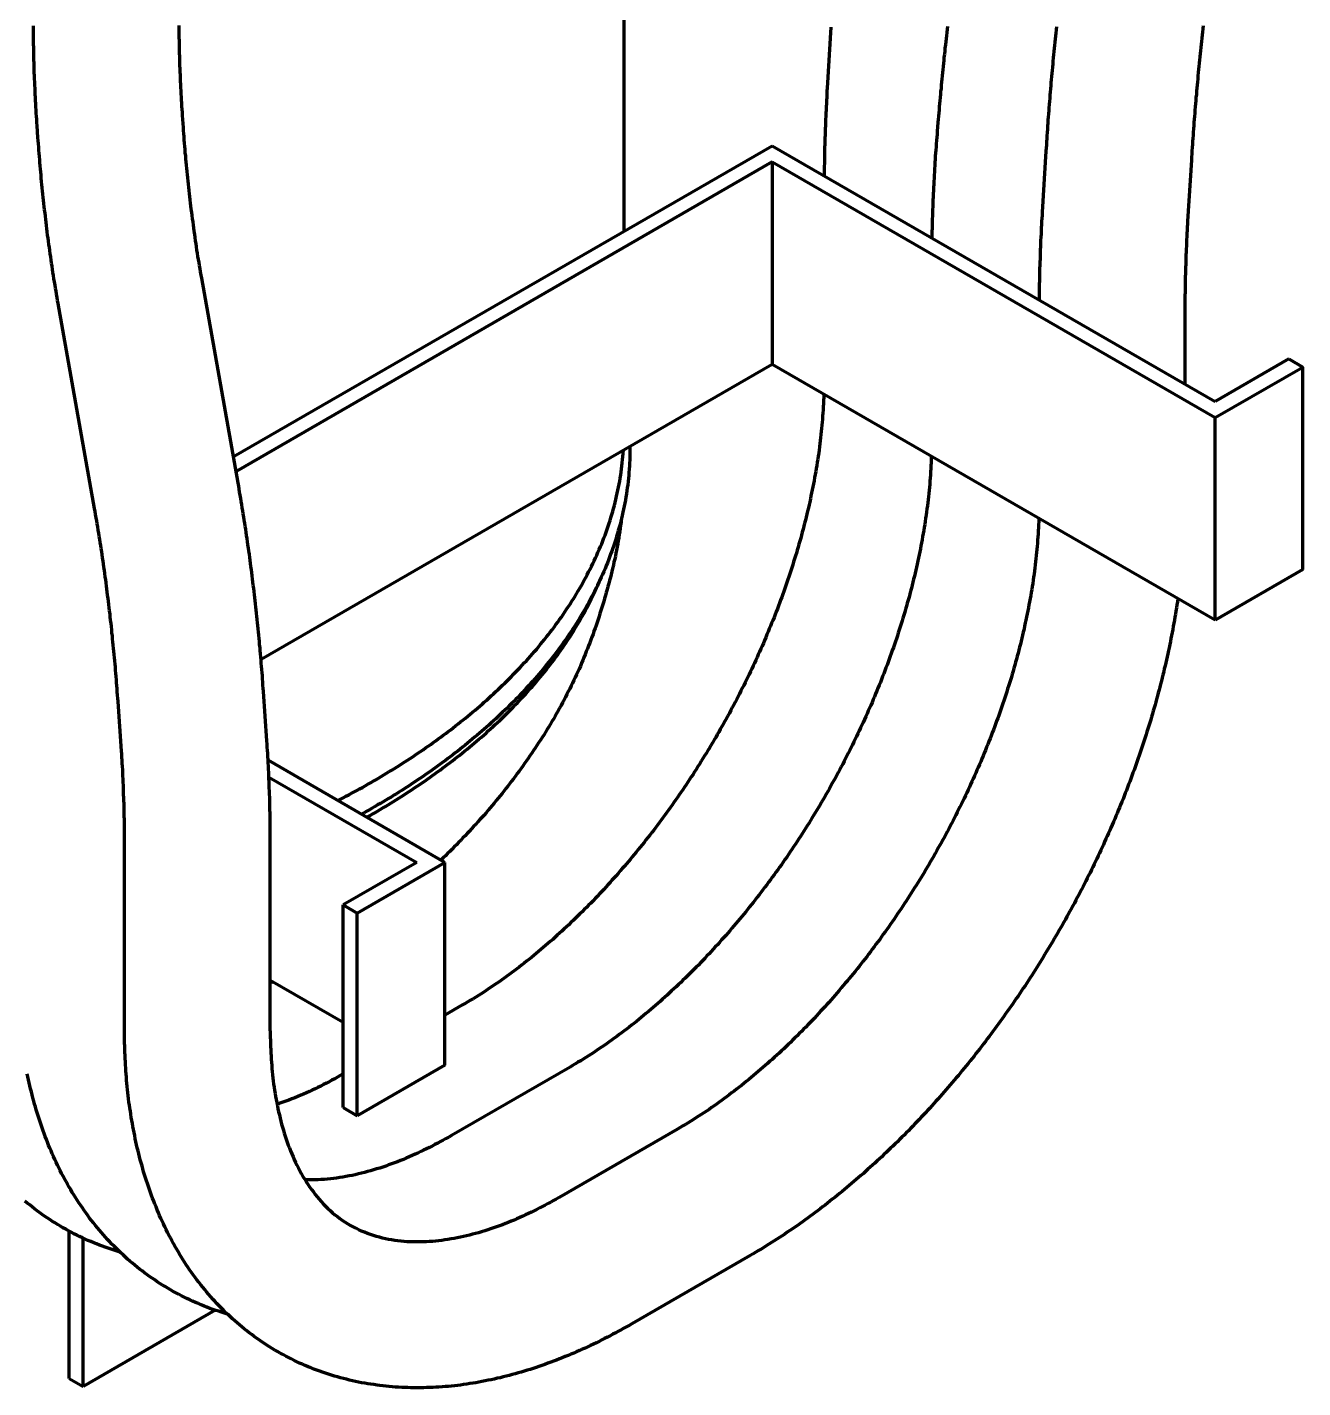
# Model space of a CAD drawing. Header units: millimetres. Extents: x 0 to 2208, y 0 to 420.
# Drawn here: x 190.08 to 200.36, y 49.45 to 60.42 of the extents above; entities that cross this region are included whole.
import ezdxf

# ---------------------------------------------------------------- set-up
doc = ezdxf.new("R2010")
doc.units = ezdxf.units.MM
doc.layers.add('01-VISIBLE', color=7, linetype='CONTINUOUS', lineweight=70)

msp = doc.modelspace()

# ---------------------------------------------------------------- linework, layer by layer
at = {"layer": '01-VISIBLE'}
for p, q in [((194.893, 58.775), (194.893, 72.239)), ((196.561, 60.418), (196.531, 59.927)), ((191.342, 59.609), (191.335, 59.705)), ((190.169, 59.528), (190.163, 59.624)), ((197.423, 59.65), (197.418, 59.58)), ((191.745, 56.957), (196.086, 59.463)), ((196.086, 59.463), (199.657, 57.401)), ((196.086, 59.332), (191.766, 56.838)), ((196.086, 59.332), (199.657, 57.271)), ((196.086, 59.332), (196.086, 57.699)), ((198.293, 59.418), (198.263, 58.926)), ((199.466, 59.346), (199.436, 58.854)), ((191.782, 56.745), (191.489, 58.395)), ((190.625, 56.539), (190.332, 58.19)), ((199.414, 58.13), (199.414, 57.542)), ((196.086, 57.699), (191.967, 55.321)), ((199.657, 55.638), (196.086, 57.699)), ((200.251, 57.744), (199.657, 57.401)), ((200.251, 57.744), (200.364, 57.679)), ((199.657, 57.271), (200.364, 57.679)), ((200.364, 56.046), (200.364, 57.679)), ((199.657, 55.638), (199.657, 57.271)), ((200.364, 56.046), (199.657, 55.638)), ((192.014, 54.665), (191.987, 55.064)), ((190.842, 54.583), (190.815, 54.983)), ((193.449, 53.686), (192.024, 54.509)), ((192.031, 54.374), (193.222, 53.686)), ((190.867, 52.329), (190.867, 53.855)), ((192.042, 52.329), (192.042, 53.855)), ((193.222, 53.686), (192.628, 53.343)), ((192.741, 53.278), (193.449, 53.686)), ((193.449, 52.053), (193.449, 53.686)), ((192.628, 53.343), (192.741, 53.278)), ((192.628, 51.71), (192.628, 53.343)), ((192.741, 51.645), (192.741, 53.278)), ((192.628, 52.396), (192.042, 52.735)), ((193.591, 52.537), (193.449, 52.454)), ((193.449, 52.053), (192.741, 51.645)), ((194.458, 52.037), (193.503, 51.485)), ((192.628, 51.71), (192.741, 51.645)), ((195.324, 51.536), (194.369, 50.985)), ((190.42, 49.527), (190.42, 50.714)), ((190.533, 49.462), (190.533, 50.657)), ((195.911, 50.519), (194.957, 49.968)), ((191.598, 50.077), (190.533, 49.462)), ((190.42, 49.527), (190.533, 49.462))]:
    msp.add_line(p, q, dxfattribs=at)
for points in [[(190.163, 59.624), (190.161, 59.649), (190.159, 59.674), (190.158, 59.699), (190.156, 59.724), (190.155, 59.75), (190.153, 59.775), (190.152, 59.8), (190.15, 59.825), (190.149, 59.85), (190.148, 59.875), (190.147, 59.9), (190.146, 59.925), (190.144, 59.951), (190.143, 59.976), (190.142, 60.001), (190.141, 60.026), (190.14, 60.051), (190.14, 60.076), (190.139, 60.102), (190.138, 60.127), (190.137, 60.152), (190.136, 60.177), (190.136, 60.202), (190.135, 60.227), (190.135, 60.253), (190.134, 60.278), (190.134, 60.303), (190.133, 60.328), (190.133, 60.353), (190.133, 60.378), (190.132, 60.404), (190.132, 60.429)], [(191.335, 59.705), (191.333, 59.73), (191.332, 59.755), (191.33, 59.78), (191.329, 59.805), (191.327, 59.83), (191.326, 59.855), (191.324, 59.881), (191.323, 59.906), (191.322, 59.931), (191.32, 59.956), (191.319, 59.981), (191.318, 60.006), (191.317, 60.031), (191.316, 60.056), (191.315, 60.081), (191.314, 60.106), (191.313, 60.131), (191.313, 60.156), (191.312, 60.181), (191.311, 60.206), (191.31, 60.231), (191.31, 60.257), (191.309, 60.282), (191.309, 60.307), (191.308, 60.332), (191.308, 60.357), (191.308, 60.382), (191.307, 60.407), (191.307, 60.432)], [(197.5, 60.424), (197.497, 60.399), (197.494, 60.374), (197.492, 60.349), (197.489, 60.324), (197.486, 60.3), (197.483, 60.275), (197.48, 60.25), (197.478, 60.225), (197.475, 60.2), (197.472, 60.175), (197.47, 60.15), (197.467, 60.125), (197.465, 60.1), (197.462, 60.075), (197.46, 60.05), (197.457, 60.025), (197.455, 60), (197.452, 59.975), (197.45, 59.95), (197.448, 59.925), (197.445, 59.9), (197.443, 59.875), (197.441, 59.85), (197.438, 59.825), (197.436, 59.8), (197.434, 59.775), (197.432, 59.75), (197.43, 59.725), (197.427, 59.7), (197.425, 59.675), (197.423, 59.65)], [(199.561, 60.429), (199.558, 60.404), (199.555, 60.379), (199.553, 60.354), (199.55, 60.329), (199.547, 60.303), (199.544, 60.278), (199.542, 60.253), (199.539, 60.228), (199.537, 60.203), (199.534, 60.178), (199.531, 60.153), (199.529, 60.127), (199.527, 60.102), (199.524, 60.077), (199.522, 60.052), (199.519, 60.027), (199.517, 60.001), (199.515, 59.976), (199.512, 59.951), (199.51, 59.926), (199.508, 59.901), (199.506, 59.875), (199.503, 59.85), (199.501, 59.825), (199.499, 59.8), (199.497, 59.775), (199.495, 59.749), (199.493, 59.724), (199.491, 59.699), (199.489, 59.674), (199.487, 59.649), (199.485, 59.623), (199.483, 59.598), (199.481, 59.573), (199.48, 59.548), (199.478, 59.522), (199.476, 59.497), (199.474, 59.472), (199.473, 59.447), (199.471, 59.421), (199.469, 59.396), (199.468, 59.371), (199.466, 59.346)], [(198.378, 60.421), (198.375, 60.396), (198.373, 60.371), (198.37, 60.346), (198.368, 60.321), (198.365, 60.296), (198.362, 60.271), (198.36, 60.246), (198.358, 60.221), (198.355, 60.196), (198.353, 60.171), (198.35, 60.145), (198.348, 60.12), (198.346, 60.095), (198.343, 60.07), (198.341, 60.045), (198.339, 60.02), (198.337, 59.995), (198.334, 59.97), (198.332, 59.945), (198.33, 59.92), (198.328, 59.895), (198.326, 59.87), (198.324, 59.845), (198.322, 59.819), (198.32, 59.794), (198.318, 59.769), (198.316, 59.744), (198.314, 59.719), (198.312, 59.694), (198.31, 59.669), (198.309, 59.644), (198.307, 59.619), (198.305, 59.593), (198.303, 59.568), (198.302, 59.543), (198.3, 59.518), (198.298, 59.493), (198.297, 59.468), (198.295, 59.443), (198.293, 59.418)], [(196.531, 59.927), (196.529, 59.901), (196.528, 59.876), (196.527, 59.851), (196.525, 59.826), (196.524, 59.801), (196.523, 59.775), (196.521, 59.75), (196.52, 59.725), (196.519, 59.7), (196.518, 59.675), (196.517, 59.649), (196.516, 59.624), (196.515, 59.599), (196.514, 59.574), (196.513, 59.548), (196.512, 59.523), (196.512, 59.498), (196.511, 59.473), (196.51, 59.447), (196.51, 59.422), (196.509, 59.397), (196.508, 59.372), (196.508, 59.347), (196.508, 59.321), (196.507, 59.296), (196.507, 59.271), (196.507, 59.246), (196.506, 59.22)], [(191.489, 58.395), (191.485, 58.42), (191.48, 58.445), (191.476, 58.47), (191.472, 58.496), (191.468, 58.521), (191.464, 58.546), (191.459, 58.571), (191.455, 58.596), (191.451, 58.621), (191.448, 58.647), (191.444, 58.672), (191.44, 58.697), (191.436, 58.722), (191.433, 58.748), (191.429, 58.773), (191.426, 58.798), (191.422, 58.823), (191.419, 58.849), (191.415, 58.874), (191.412, 58.899), (191.409, 58.924), (191.405, 58.95), (191.402, 58.975), (191.399, 59), (191.396, 59.026), (191.393, 59.051), (191.39, 59.076), (191.387, 59.102), (191.385, 59.127), (191.382, 59.152), (191.379, 59.178), (191.377, 59.203), (191.374, 59.228), (191.371, 59.254), (191.369, 59.279), (191.367, 59.305), (191.364, 59.33), (191.362, 59.355), (191.36, 59.381), (191.357, 59.406), (191.355, 59.432), (191.353, 59.457), (191.351, 59.482), (191.349, 59.508), (191.347, 59.533), (191.345, 59.559), (191.343, 59.584), (191.342, 59.609)], [(197.418, 59.58), (197.416, 59.554), (197.414, 59.529), (197.412, 59.504), (197.41, 59.479), (197.408, 59.453), (197.406, 59.428), (197.404, 59.403), (197.402, 59.378), (197.401, 59.352), (197.399, 59.327), (197.398, 59.302), (197.396, 59.276), (197.395, 59.251), (197.393, 59.226), (197.392, 59.2), (197.39, 59.175), (197.389, 59.15), (197.388, 59.125), (197.387, 59.099), (197.385, 59.074), (197.384, 59.049), (197.383, 59.023), (197.382, 58.998), (197.381, 58.973), (197.38, 58.947), (197.379, 58.922), (197.379, 58.897), (197.378, 58.871), (197.377, 58.846), (197.376, 58.821), (197.376, 58.795), (197.375, 58.77), (197.375, 58.745), (197.374, 58.719)], [(190.332, 58.19), (190.328, 58.215), (190.323, 58.24), (190.319, 58.265), (190.315, 58.29), (190.311, 58.315), (190.307, 58.34), (190.302, 58.365), (190.298, 58.39), (190.294, 58.416), (190.29, 58.441), (190.287, 58.466), (190.283, 58.491), (190.279, 58.516), (190.275, 58.541), (190.272, 58.567), (190.268, 58.592), (190.264, 58.617), (190.261, 58.642), (190.257, 58.667), (190.254, 58.693), (190.251, 58.718), (190.247, 58.743), (190.244, 58.768), (190.241, 58.794), (190.238, 58.819), (190.235, 58.844), (190.232, 58.869), (190.229, 58.895), (190.226, 58.92), (190.223, 58.945), (190.22, 58.97), (190.217, 58.996), (190.214, 59.021), (190.212, 59.046), (190.209, 59.072), (190.206, 59.097), (190.204, 59.122), (190.201, 59.148), (190.199, 59.173), (190.196, 59.198), (190.194, 59.224), (190.192, 59.249), (190.189, 59.274), (190.187, 59.3), (190.185, 59.325), (190.183, 59.35), (190.181, 59.376), (190.179, 59.401), (190.177, 59.427), (190.175, 59.452), (190.173, 59.477), (190.171, 59.503), (190.169, 59.528)], [(198.263, 58.926), (198.262, 58.901), (198.26, 58.876), (198.259, 58.851), (198.258, 58.826), (198.256, 58.8), (198.255, 58.775), (198.254, 58.75), (198.253, 58.725), (198.251, 58.7), (198.25, 58.674), (198.249, 58.649), (198.248, 58.624), (198.247, 58.599), (198.246, 58.573), (198.246, 58.548), (198.245, 58.523), (198.244, 58.498), (198.243, 58.473), (198.243, 58.447), (198.242, 58.422), (198.241, 58.397), (198.241, 58.372), (198.24, 58.346), (198.24, 58.321), (198.24, 58.296), (198.239, 58.271), (198.239, 58.245), (198.239, 58.22)], [(199.436, 58.854), (199.435, 58.83), (199.433, 58.805), (199.432, 58.78), (199.43, 58.755), (199.429, 58.73), (199.428, 58.705), (199.427, 58.68), (199.426, 58.655), (199.424, 58.63), (199.423, 58.605), (199.422, 58.58), (199.421, 58.555), (199.421, 58.53), (199.42, 58.505), (199.419, 58.48), (199.418, 58.455), (199.418, 58.43), (199.417, 58.405), (199.416, 58.38), (199.416, 58.355), (199.415, 58.33), (199.415, 58.305), (199.415, 58.28), (199.414, 58.255), (199.414, 58.23), (199.414, 58.205), (199.414, 58.18), (199.414, 58.155), (199.414, 58.13)], [(196.504, 57.458), (196.503, 57.433), (196.502, 57.408), (196.501, 57.383), (196.499, 57.358), (196.498, 57.333), (196.496, 57.308), (196.494, 57.283), (196.492, 57.258), (196.49, 57.233), (196.488, 57.209), (196.486, 57.184), (196.483, 57.159), (196.48, 57.134), (196.478, 57.109), (196.475, 57.084), (196.472, 57.059), (196.468, 57.035), (196.465, 57.01), (196.462, 56.985), (196.458, 56.96), (196.454, 56.936), (196.45, 56.911), (196.447, 56.886), (196.442, 56.861), (196.438, 56.837), (196.434, 56.812), (196.429, 56.788), (196.425, 56.763), (196.42, 56.738), (196.415, 56.714), (196.41, 56.689), (196.405, 56.665), (196.4, 56.64), (196.395, 56.616), (196.39, 56.591), (196.384, 56.567), (196.379, 56.543), (196.373, 56.518), (196.367, 56.494), (196.361, 56.47), (196.355, 56.445), (196.349, 56.421), (196.343, 56.397), (196.336, 56.373), (196.33, 56.349), (196.324, 56.324), (196.317, 56.3), (196.31, 56.276), (196.303, 56.252), (196.296, 56.228), (196.289, 56.204), (196.282, 56.18), (196.275, 56.156), (196.268, 56.132), (196.26, 56.108), (196.253, 56.085), (196.245, 56.061), (196.237, 56.037), (196.23, 56.013), (196.222, 55.989), (196.214, 55.966), (196.206, 55.942), (196.197, 55.918), (196.189, 55.895), (196.181, 55.871), (196.172, 55.848), (196.164, 55.824), (196.155, 55.801), (196.147, 55.777), (196.138, 55.754), (196.129, 55.73), (196.12, 55.707), (196.111, 55.684), (196.102, 55.661), (196.093, 55.637), (196.083, 55.614), (196.074, 55.591), (196.064, 55.568), (196.055, 55.545), (196.045, 55.522), (196.035, 55.499), (196.026, 55.476), (196.016, 55.453), (196.006, 55.43), (195.996, 55.407), (195.986, 55.384), (195.975, 55.361), (195.965, 55.338), (195.955, 55.315), (195.944, 55.293), (195.934, 55.27), (195.923, 55.247), (195.912, 55.225), (195.901, 55.202), (195.891, 55.18), (195.88, 55.157), (195.869, 55.135), (195.858, 55.112), (195.846, 55.09), (195.835, 55.068), (195.824, 55.045), (195.812, 55.023), (195.801, 55.001), (195.789, 54.979), (195.778, 54.957), (195.766, 54.934), (195.754, 54.912), (195.742, 54.89), (195.73, 54.868), (195.718, 54.847), (195.706, 54.825), (195.694, 54.803), (195.682, 54.781), (195.669, 54.759), (195.657, 54.737), (195.645, 54.716), (195.632, 54.694), (195.619, 54.673), (195.607, 54.651), (195.594, 54.629), (195.581, 54.608), (195.568, 54.587), (195.555, 54.565), (195.542, 54.544), (195.529, 54.523), (195.516, 54.501), (195.503, 54.48), (195.489, 54.459), (195.476, 54.438), (195.462, 54.417), (195.449, 54.396), (195.435, 54.375), (195.421, 54.354), (195.408, 54.333), (195.394, 54.312), (195.38, 54.292), (195.366, 54.271), (195.352, 54.25), (195.337, 54.23), (195.323, 54.209), (195.309, 54.188), (195.295, 54.168), (195.28, 54.148), (195.266, 54.127), (195.251, 54.107), (195.236, 54.087), (195.222, 54.066), (195.207, 54.046), (195.192, 54.026), (195.177, 54.006), (195.162, 53.986), (195.147, 53.966), (195.132, 53.946), (195.116, 53.926), (195.101, 53.907), (195.086, 53.887), (195.07, 53.867), (195.055, 53.848), (195.039, 53.828), (195.023, 53.809), (195.008, 53.789), (194.992, 53.77), (194.976, 53.75), (194.96, 53.731), (194.944, 53.712), (194.928, 53.693), (194.912, 53.674), (194.896, 53.655), (194.879, 53.636), (194.863, 53.617), (194.846, 53.598), (194.83, 53.579), (194.813, 53.561), (194.796, 53.542), (194.78, 53.523), (194.763, 53.505), (194.746, 53.487), (194.729, 53.468), (194.712, 53.45), (194.695, 53.432), (194.678, 53.414), (194.66, 53.395), (194.643, 53.377), (194.626, 53.359), (194.608, 53.342), (194.591, 53.324), (194.573, 53.306), (194.555, 53.288), (194.537, 53.271), (194.519, 53.253), (194.502, 53.236), (194.483, 53.219), (194.465, 53.201), (194.447, 53.184), (194.429, 53.167), (194.411, 53.15), (194.392, 53.133), (194.374, 53.116), (194.355, 53.099), (194.337, 53.083), (194.318, 53.066), (194.299, 53.05), (194.28, 53.033), (194.261, 53.017), (194.242, 53.001), (194.223, 52.984), (194.204, 52.968), (194.185, 52.952), (194.165, 52.937), (194.146, 52.921), (194.127, 52.905), (194.107, 52.89), (194.087, 52.874), (194.068, 52.859), (194.048, 52.843), (194.028, 52.828), (194.008, 52.813), (193.988, 52.798), (193.968, 52.783), (193.948, 52.769), (193.927, 52.754), (193.907, 52.739), (193.886, 52.725), (193.866, 52.711), (193.845, 52.697), (193.825, 52.683), (193.804, 52.669), (193.783, 52.655), (193.762, 52.641), (193.741, 52.628), (193.72, 52.614), (193.699, 52.601), (193.677, 52.588), (193.656, 52.575), (193.635, 52.562), (193.613, 52.549), (193.591, 52.537)], [(194.941, 57.031), (194.941, 57.006), (194.941, 56.981), (194.94, 56.956), (194.939, 56.931), (194.938, 56.905), (194.937, 56.88), (194.935, 56.855), (194.933, 56.83), (194.931, 56.805), (194.928, 56.78), (194.926, 56.755), (194.923, 56.73), (194.919, 56.705), (194.916, 56.681), (194.912, 56.656), (194.908, 56.631), (194.904, 56.606), (194.899, 56.581), (194.894, 56.557), (194.889, 56.532), (194.884, 56.508), (194.879, 56.483), (194.873, 56.459), (194.867, 56.434), (194.861, 56.41), (194.854, 56.386), (194.847, 56.361), (194.84, 56.337), (194.833, 56.313), (194.826, 56.289), (194.818, 56.265), (194.81, 56.241), (194.802, 56.218), (194.794, 56.194), (194.785, 56.17), (194.777, 56.147), (194.768, 56.123), (194.759, 56.1), (194.749, 56.077), (194.74, 56.053), (194.73, 56.03), (194.72, 56.007), (194.709, 55.984), (194.699, 55.961), (194.688, 55.939), (194.678, 55.916), (194.667, 55.893), (194.655, 55.871), (194.644, 55.849), (194.632, 55.826), (194.621, 55.804), (194.609, 55.782), (194.596, 55.76), (194.584, 55.738), (194.572, 55.716), (194.559, 55.695), (194.546, 55.673), (194.533, 55.651), (194.52, 55.63), (194.507, 55.609), (194.493, 55.588), (194.479, 55.567), (194.466, 55.546), (194.452, 55.525), (194.437, 55.504), (194.423, 55.483), (194.409, 55.463), (194.394, 55.442), (194.379, 55.422), (194.364, 55.402), (194.349, 55.382), (194.334, 55.362), (194.319, 55.342), (194.303, 55.322), (194.288, 55.302), (194.272, 55.283), (194.256, 55.263), (194.24, 55.244), (194.224, 55.224), (194.208, 55.205), (194.192, 55.186), (194.175, 55.167), (194.158, 55.148), (194.142, 55.13), (194.125, 55.111), (194.108, 55.093), (194.091, 55.074), (194.074, 55.056), (194.056, 55.038), (194.039, 55.019), (194.021, 55.001), (194.004, 54.984), (193.986, 54.966), (193.968, 54.948), (193.95, 54.93), (193.932, 54.913), (193.914, 54.896), (193.896, 54.878), (193.878, 54.861), (193.859, 54.844), (193.841, 54.827), (193.822, 54.81), (193.803, 54.793), (193.785, 54.777), (193.766, 54.76), (193.747, 54.744), (193.728, 54.727), (193.709, 54.711), (193.689, 54.695), (193.67, 54.679), (193.651, 54.663), (193.631, 54.647), (193.612, 54.631), (193.592, 54.615), (193.572, 54.6), (193.553, 54.584), (193.533, 54.569), (193.513, 54.553), (193.493, 54.538), (193.473, 54.523), (193.453, 54.508), (193.432, 54.493), (193.412, 54.478), (193.392, 54.464), (193.371, 54.449), (193.351, 54.434), (193.33, 54.42), (193.31, 54.405), (193.289, 54.391), (193.269, 54.377), (193.248, 54.363), (193.227, 54.349), (193.206, 54.335), (193.185, 54.321), (193.164, 54.307), (193.143, 54.294), (193.122, 54.28), (193.101, 54.267), (193.079, 54.253), (193.058, 54.24), (193.037, 54.227), (193.015, 54.213), (192.994, 54.2), (192.972, 54.187), (192.951, 54.175), (192.929, 54.162), (192.907, 54.149), (192.886, 54.136), (192.864, 54.124), (192.842, 54.111), (192.82, 54.099), (192.798, 54.087), (192.776, 54.074)], [(194.941, 57.031), (194.941, 57.032), (194.941, 57.034), (194.941, 57.035), (194.941, 57.036), (194.941, 57.037), (194.941, 57.039)], [(192.585, 54.185), (192.607, 54.196), (192.63, 54.208), (192.652, 54.22), (192.674, 54.231), (192.696, 54.243), (192.718, 54.255), (192.74, 54.267), (192.762, 54.279), (192.784, 54.291), (192.806, 54.304), (192.827, 54.316), (192.849, 54.328), (192.871, 54.341), (192.893, 54.353), (192.914, 54.366), (192.936, 54.379), (192.957, 54.392), (192.979, 54.405), (193, 54.418), (193.021, 54.431), (193.043, 54.444), (193.064, 54.457), (193.085, 54.47), (193.106, 54.484), (193.127, 54.497), (193.148, 54.511), (193.169, 54.525), (193.19, 54.538), (193.211, 54.552), (193.232, 54.566), (193.253, 54.58), (193.273, 54.594), (193.294, 54.609), (193.314, 54.623), (193.335, 54.637), (193.355, 54.652), (193.376, 54.666), (193.396, 54.681), (193.416, 54.696), (193.436, 54.711), (193.456, 54.726), (193.476, 54.741), (193.496, 54.756), (193.516, 54.771), (193.536, 54.787), (193.556, 54.802), (193.575, 54.818), (193.595, 54.833), (193.614, 54.849), (193.634, 54.865), (193.653, 54.881), (193.672, 54.897), (193.692, 54.913), (193.711, 54.929), (193.73, 54.945), (193.749, 54.962), (193.767, 54.978), (193.786, 54.995), (193.805, 55.012), (193.823, 55.029), (193.842, 55.046), (193.86, 55.063), (193.878, 55.08), (193.896, 55.097), (193.914, 55.114), (193.932, 55.132), (193.95, 55.149), (193.968, 55.167), (193.986, 55.185), (194.003, 55.203), (194.021, 55.221), (194.038, 55.239), (194.055, 55.257), (194.072, 55.275), (194.089, 55.294), (194.106, 55.312), (194.123, 55.331), (194.14, 55.349), (194.156, 55.368), (194.172, 55.387), (194.189, 55.406), (194.205, 55.425), (194.221, 55.445), (194.237, 55.464), (194.253, 55.483), (194.268, 55.503), (194.284, 55.523), (194.299, 55.543), (194.314, 55.562), (194.329, 55.582), (194.344, 55.603), (194.359, 55.623), (194.373, 55.643), (194.388, 55.664), (194.402, 55.684), (194.416, 55.705), (194.43, 55.726), (194.444, 55.747), (194.458, 55.767), (194.471, 55.789), (194.485, 55.81), (194.498, 55.831), (194.511, 55.852), (194.524, 55.874), (194.536, 55.896), (194.549, 55.917), (194.561, 55.939), (194.573, 55.961), (194.585, 55.983), (194.597, 56.005), (194.608, 56.027), (194.62, 56.05), (194.631, 56.072), (194.642, 56.095), (194.652, 56.117), (194.663, 56.14), (194.673, 56.163), (194.683, 56.186), (194.693, 56.209), (194.703, 56.232), (194.713, 56.255), (194.722, 56.278), (194.731, 56.302), (194.74, 56.325), (194.748, 56.349), (194.757, 56.372), (194.765, 56.396), (194.773, 56.42), (194.78, 56.443), (194.788, 56.467), (194.795, 56.491), (194.802, 56.515), (194.809, 56.54), (194.815, 56.564), (194.822, 56.588), (194.828, 56.612), (194.833, 56.637), (194.839, 56.661), (194.844, 56.686), (194.849, 56.71), (194.854, 56.735), (194.858, 56.759), (194.862, 56.784), (194.866, 56.809), (194.87, 56.834), (194.873, 56.858), (194.876, 56.883), (194.879, 56.908), (194.882, 56.933), (194.884, 56.958), (194.886, 56.983), (194.888, 57.008)], [(197.37, 56.958), (197.369, 56.933), (197.368, 56.908), (197.367, 56.883), (197.366, 56.858), (197.364, 56.833), (197.362, 56.808), (197.361, 56.783), (197.359, 56.758), (197.357, 56.733), (197.354, 56.708), (197.352, 56.684), (197.349, 56.659), (197.347, 56.634), (197.344, 56.609), (197.341, 56.584), (197.338, 56.559), (197.335, 56.535), (197.331, 56.51), (197.328, 56.485), (197.324, 56.46), (197.321, 56.435), (197.317, 56.411), (197.313, 56.386), (197.309, 56.361), (197.304, 56.337), (197.3, 56.312), (197.296, 56.287), (197.291, 56.263), (197.286, 56.238), (197.282, 56.214), (197.277, 56.189), (197.272, 56.165), (197.266, 56.14), (197.261, 56.116), (197.256, 56.091), (197.25, 56.067), (197.245, 56.043), (197.239, 56.018), (197.233, 55.994), (197.227, 55.97), (197.221, 55.945), (197.215, 55.921), (197.209, 55.897), (197.203, 55.873), (197.196, 55.849), (197.19, 55.824), (197.183, 55.8), (197.176, 55.776), (197.17, 55.752), (197.163, 55.728), (197.156, 55.704), (197.148, 55.68), (197.141, 55.656), (197.134, 55.632), (197.126, 55.608), (197.119, 55.584), (197.111, 55.561), (197.104, 55.537), (197.096, 55.513), (197.088, 55.489), (197.08, 55.466), (197.072, 55.442), (197.064, 55.418), (197.055, 55.395), (197.047, 55.371), (197.039, 55.348), (197.03, 55.324), (197.022, 55.301), (197.013, 55.277), (197.004, 55.254), (196.995, 55.23), (196.986, 55.207), (196.977, 55.184), (196.968, 55.16), (196.959, 55.137), (196.949, 55.114), (196.94, 55.091), (196.931, 55.068), (196.921, 55.045), (196.911, 55.021), (196.902, 54.998), (196.892, 54.975), (196.882, 54.952), (196.872, 54.93), (196.862, 54.907), (196.852, 54.884), (196.841, 54.861), (196.831, 54.838), (196.821, 54.815), (196.81, 54.793), (196.8, 54.77), (196.789, 54.747), (196.778, 54.725), (196.768, 54.702), (196.757, 54.68), (196.746, 54.657), (196.735, 54.635), (196.724, 54.612), (196.713, 54.59), (196.701, 54.568), (196.69, 54.545), (196.679, 54.523), (196.667, 54.501), (196.656, 54.479), (196.644, 54.456), (196.632, 54.434), (196.62, 54.412), (196.608, 54.39), (196.597, 54.368), (196.585, 54.346), (196.572, 54.325), (196.56, 54.303), (196.548, 54.281), (196.536, 54.259), (196.523, 54.237), (196.511, 54.216), (196.498, 54.194), (196.486, 54.172), (196.473, 54.151), (196.46, 54.129), (196.447, 54.108), (196.434, 54.087), (196.421, 54.065), (196.408, 54.044), (196.395, 54.023), (196.382, 54.001), (196.369, 53.98), (196.355, 53.959), (196.342, 53.938), (196.328, 53.917), (196.315, 53.896), (196.301, 53.875), (196.288, 53.854), (196.274, 53.833), (196.26, 53.812), (196.246, 53.791), (196.232, 53.771), (196.218, 53.75), (196.204, 53.729), (196.189, 53.709), (196.175, 53.688), (196.161, 53.668), (196.146, 53.647), (196.132, 53.627), (196.117, 53.607), (196.103, 53.587), (196.088, 53.566), (196.073, 53.546), (196.058, 53.526), (196.043, 53.506), (196.028, 53.486), (196.013, 53.466), (195.998, 53.446), (195.983, 53.426), (195.967, 53.407), (195.952, 53.387), (195.937, 53.367), (195.921, 53.348), (195.905, 53.328), (195.89, 53.309), (195.874, 53.289), (195.858, 53.27), (195.842, 53.25), (195.826, 53.231), (195.81, 53.212), (195.794, 53.193), (195.778, 53.174), (195.762, 53.155), (195.745, 53.136), (195.729, 53.117), (195.713, 53.098), (195.696, 53.079), (195.679, 53.061), (195.663, 53.042), (195.646, 53.023), (195.629, 53.005), (195.612, 52.986), (195.595, 52.968), (195.578, 52.95), (195.561, 52.932), (195.544, 52.913), (195.527, 52.895), (195.509, 52.877), (195.492, 52.859), (195.474, 52.841), (195.457, 52.824), (195.439, 52.806), (195.421, 52.788), (195.404, 52.771), (195.386, 52.753), (195.368, 52.736), (195.35, 52.718), (195.332, 52.701), (195.313, 52.684), (195.295, 52.667), (195.277, 52.65), (195.258, 52.633), (195.24, 52.616), (195.221, 52.599), (195.203, 52.583), (195.184, 52.566), (195.165, 52.55), (195.146, 52.533), (195.127, 52.517), (195.108, 52.501), (195.089, 52.484), (195.07, 52.468), (195.051, 52.452), (195.032, 52.436), (195.012, 52.421), (194.993, 52.405), (194.973, 52.389), (194.954, 52.374), (194.934, 52.359), (194.914, 52.343), (194.894, 52.328), (194.874, 52.313), (194.854, 52.298), (194.834, 52.283), (194.814, 52.269), (194.793, 52.254), (194.773, 52.239), (194.753, 52.225), (194.732, 52.211), (194.711, 52.197), (194.691, 52.183), (194.67, 52.169), (194.649, 52.155), (194.628, 52.141), (194.607, 52.128), (194.586, 52.114), (194.565, 52.101), (194.544, 52.088), (194.522, 52.075), (194.501, 52.062), (194.479, 52.049), (194.458, 52.037)], [(191.987, 55.064), (191.985, 55.089), (191.983, 55.115), (191.981, 55.14), (191.979, 55.165), (191.978, 55.19), (191.976, 55.215), (191.974, 55.241), (191.972, 55.266), (191.969, 55.291), (191.967, 55.316), (191.965, 55.341), (191.963, 55.367), (191.961, 55.392), (191.959, 55.417), (191.956, 55.442), (191.954, 55.467), (191.952, 55.492), (191.949, 55.518), (191.947, 55.543), (191.944, 55.568), (191.942, 55.593), (191.939, 55.618), (191.937, 55.643), (191.934, 55.669), (191.931, 55.694), (191.929, 55.719), (191.926, 55.744), (191.923, 55.769), (191.92, 55.794), (191.917, 55.819), (191.914, 55.844), (191.911, 55.869), (191.908, 55.895), (191.905, 55.92), (191.902, 55.945), (191.899, 55.97), (191.896, 55.995), (191.893, 56.02), (191.89, 56.045), (191.886, 56.07), (191.883, 56.095), (191.88, 56.12), (191.876, 56.145), (191.873, 56.17), (191.869, 56.195), (191.866, 56.22), (191.862, 56.245), (191.859, 56.27), (191.855, 56.296), (191.851, 56.321), (191.848, 56.346), (191.844, 56.371), (191.84, 56.396), (191.836, 56.42), (191.832, 56.445), (191.828, 56.47), (191.824, 56.495), (191.82, 56.52), (191.816, 56.545), (191.812, 56.57), (191.808, 56.595), (191.804, 56.62), (191.8, 56.645), (191.795, 56.67), (191.791, 56.695), (191.787, 56.72), (191.782, 56.745)], [(190.815, 54.983), (190.813, 55.008), (190.811, 55.033), (190.809, 55.059), (190.807, 55.084), (190.805, 55.109), (190.803, 55.134), (190.801, 55.159), (190.799, 55.185), (190.797, 55.21), (190.795, 55.235), (190.793, 55.26), (190.791, 55.285), (190.788, 55.311), (190.786, 55.336), (190.784, 55.361), (190.781, 55.386), (190.779, 55.411), (190.776, 55.437), (190.774, 55.462), (190.771, 55.487), (190.769, 55.512), (190.766, 55.537), (190.764, 55.562), (190.761, 55.588), (190.758, 55.613), (190.755, 55.638), (190.752, 55.663), (190.75, 55.688), (190.747, 55.713), (190.744, 55.738), (190.741, 55.764), (190.738, 55.789), (190.735, 55.814), (190.731, 55.839), (190.728, 55.864), (190.725, 55.889), (190.722, 55.914), (190.718, 55.939), (190.715, 55.964), (190.712, 55.989), (190.708, 56.014), (190.705, 56.039), (190.701, 56.065), (190.698, 56.09), (190.694, 56.115), (190.69, 56.14), (190.687, 56.165), (190.683, 56.19), (190.679, 56.215), (190.675, 56.24), (190.671, 56.265), (190.667, 56.29), (190.663, 56.315), (190.659, 56.34), (190.655, 56.365), (190.651, 56.39), (190.647, 56.415), (190.643, 56.439), (190.639, 56.464), (190.634, 56.489), (190.63, 56.514), (190.625, 56.539)], [(194.871, 56.453), (194.869, 56.428), (194.865, 56.403), (194.862, 56.378), (194.859, 56.353), (194.855, 56.328), (194.851, 56.303), (194.847, 56.278), (194.843, 56.253), (194.838, 56.229), (194.833, 56.204), (194.828, 56.179), (194.823, 56.155), (194.818, 56.13), (194.812, 56.105), (194.807, 56.081), (194.801, 56.056), (194.795, 56.032), (194.789, 56.007), (194.783, 55.983), (194.776, 55.959), (194.77, 55.934), (194.763, 55.91), (194.756, 55.886), (194.75, 55.862), (194.743, 55.837), (194.736, 55.813), (194.729, 55.789), (194.722, 55.765), (194.714, 55.741), (194.707, 55.717), (194.699, 55.693), (194.692, 55.669), (194.684, 55.645), (194.676, 55.621), (194.668, 55.597), (194.66, 55.573), (194.651, 55.55), (194.643, 55.526), (194.634, 55.502), (194.626, 55.479), (194.617, 55.455), (194.608, 55.431), (194.599, 55.408), (194.589, 55.385), (194.58, 55.361), (194.57, 55.338), (194.561, 55.315), (194.551, 55.292), (194.541, 55.269), (194.531, 55.245), (194.52, 55.223), (194.51, 55.2), (194.499, 55.177), (194.489, 55.154), (194.478, 55.131), (194.467, 55.109), (194.456, 55.086), (194.444, 55.064), (194.433, 55.041), (194.421, 55.019), (194.41, 54.997), (194.398, 54.974), (194.386, 54.952), (194.374, 54.93), (194.362, 54.908), (194.349, 54.886), (194.337, 54.864), (194.324, 54.842), (194.311, 54.821), (194.299, 54.799), (194.286, 54.778), (194.272, 54.756), (194.259, 54.735), (194.246, 54.713), (194.232, 54.692), (194.219, 54.671), (194.205, 54.65), (194.191, 54.629), (194.178, 54.608), (194.164, 54.587), (194.149, 54.566), (194.135, 54.545), (194.121, 54.524), (194.106, 54.504), (194.092, 54.483), (194.077, 54.463), (194.063, 54.442), (194.048, 54.422), (194.033, 54.402), (194.018, 54.381), (194.003, 54.361), (193.987, 54.341), (193.972, 54.321), (193.957, 54.301), (193.941, 54.282), (193.926, 54.262), (193.91, 54.242), (193.894, 54.223), (193.878, 54.203), (193.862, 54.184), (193.846, 54.164), (193.83, 54.145), (193.814, 54.126), (193.798, 54.106), (193.781, 54.087), (193.765, 54.068), (193.748, 54.049), (193.731, 54.031), (193.715, 54.012), (193.698, 53.993), (193.681, 53.975), (193.664, 53.956), (193.647, 53.938), (193.629, 53.919), (193.612, 53.901), (193.595, 53.883), (193.577, 53.864), (193.56, 53.846), (193.542, 53.828), (193.524, 53.811), (193.507, 53.793), (193.489, 53.775), (193.471, 53.757), (193.453, 53.74), (193.435, 53.722), (193.417, 53.705)], [(198.236, 56.458), (198.236, 56.433), (198.234, 56.408), (198.233, 56.383), (198.232, 56.358), (198.23, 56.333), (198.229, 56.308), (198.227, 56.283), (198.225, 56.258), (198.223, 56.233), (198.22, 56.208), (198.218, 56.183), (198.216, 56.159), (198.213, 56.134), (198.21, 56.109), (198.207, 56.084), (198.204, 56.059), (198.201, 56.034), (198.198, 56.01), (198.194, 55.985), (198.19, 55.96), (198.187, 55.935), (198.183, 55.911), (198.179, 55.886), (198.175, 55.861), (198.171, 55.837), (198.166, 55.812), (198.162, 55.787), (198.157, 55.763), (198.153, 55.738), (198.148, 55.714), (198.143, 55.689), (198.138, 55.665), (198.133, 55.64), (198.127, 55.616), (198.122, 55.591), (198.117, 55.567), (198.111, 55.543), (198.105, 55.518), (198.1, 55.494), (198.094, 55.47), (198.088, 55.445), (198.081, 55.421), (198.075, 55.397), (198.069, 55.373), (198.062, 55.348), (198.056, 55.324), (198.049, 55.3), (198.043, 55.276), (198.036, 55.252), (198.029, 55.228), (198.022, 55.204), (198.015, 55.18), (198.007, 55.156), (198, 55.132), (197.993, 55.108), (197.985, 55.084), (197.978, 55.061), (197.97, 55.037), (197.962, 55.013), (197.954, 54.989), (197.946, 54.966), (197.938, 54.942), (197.93, 54.918), (197.922, 54.895), (197.913, 54.871), (197.905, 54.848), (197.896, 54.824), (197.888, 54.801), (197.879, 54.777), (197.87, 54.754), (197.861, 54.73), (197.852, 54.707), (197.843, 54.684), (197.834, 54.66), (197.825, 54.637), (197.816, 54.614), (197.806, 54.591), (197.797, 54.568), (197.787, 54.544), (197.778, 54.521), (197.768, 54.498), (197.758, 54.475), (197.748, 54.452), (197.738, 54.429), (197.728, 54.406), (197.718, 54.384), (197.708, 54.361), (197.697, 54.338), (197.687, 54.315), (197.677, 54.293), (197.666, 54.27), (197.655, 54.247), (197.645, 54.225), (197.634, 54.202), (197.623, 54.18), (197.612, 54.157), (197.601, 54.135), (197.59, 54.112), (197.579, 54.09), (197.568, 54.067), (197.556, 54.045), (197.545, 54.023), (197.533, 54.001), (197.522, 53.979), (197.51, 53.956), (197.498, 53.934), (197.487, 53.912), (197.475, 53.89), (197.463, 53.868), (197.451, 53.846), (197.439, 53.824), (197.426, 53.803), (197.414, 53.781), (197.402, 53.759), (197.389, 53.737), (197.377, 53.716), (197.364, 53.694), (197.352, 53.672), (197.339, 53.651), (197.326, 53.629), (197.314, 53.608), (197.301, 53.586), (197.288, 53.565), (197.275, 53.544), (197.261, 53.522), (197.248, 53.501), (197.235, 53.48), (197.222, 53.459), (197.208, 53.438), (197.195, 53.417), (197.181, 53.396), (197.167, 53.375), (197.154, 53.354), (197.14, 53.333), (197.126, 53.312), (197.112, 53.291), (197.098, 53.271), (197.084, 53.25), (197.07, 53.229), (197.056, 53.209), (197.041, 53.188), (197.027, 53.168), (197.013, 53.147), (196.998, 53.127), (196.983, 53.107), (196.969, 53.086), (196.954, 53.066), (196.939, 53.046), (196.924, 53.026), (196.909, 53.006), (196.894, 52.986), (196.879, 52.966), (196.864, 52.946), (196.849, 52.926), (196.834, 52.906), (196.818, 52.887), (196.803, 52.867), (196.787, 52.847), (196.772, 52.828), (196.756, 52.808), (196.74, 52.789), (196.724, 52.77), (196.708, 52.75), (196.693, 52.731), (196.676, 52.712), (196.66, 52.693), (196.644, 52.674), (196.628, 52.655), (196.612, 52.636), (196.595, 52.617), (196.579, 52.598), (196.562, 52.579), (196.546, 52.56), (196.529, 52.542), (196.512, 52.523), (196.495, 52.505), (196.478, 52.486), (196.461, 52.468), (196.444, 52.45), (196.427, 52.431), (196.41, 52.413), (196.393, 52.395), (196.375, 52.377), (196.358, 52.359), (196.34, 52.341), (196.323, 52.324), (196.305, 52.306), (196.288, 52.288), (196.27, 52.271), (196.252, 52.253), (196.234, 52.236), (196.216, 52.218), (196.198, 52.201), (196.18, 52.184), (196.161, 52.167), (196.143, 52.15), (196.125, 52.133), (196.106, 52.116), (196.088, 52.099), (196.069, 52.083), (196.05, 52.066), (196.032, 52.049), (196.013, 52.033), (195.994, 52.017), (195.975, 52), (195.956, 51.984), (195.936, 51.968), (195.917, 51.952), (195.898, 51.936), (195.878, 51.921), (195.859, 51.905), (195.839, 51.889), (195.82, 51.874), (195.8, 51.858), (195.78, 51.843), (195.76, 51.828), (195.74, 51.813), (195.72, 51.798), (195.7, 51.783), (195.68, 51.768), (195.66, 51.754), (195.639, 51.739), (195.619, 51.725), (195.598, 51.711), (195.578, 51.696), (195.557, 51.682), (195.536, 51.668), (195.515, 51.655), (195.494, 51.641), (195.473, 51.627), (195.452, 51.614), (195.431, 51.601), (195.41, 51.588), (195.388, 51.575), (195.367, 51.562), (195.345, 51.549), (195.324, 51.536)], [(192.819, 54.05), (192.841, 54.062), (192.863, 54.075), (192.884, 54.087), (192.906, 54.1), (192.928, 54.113), (192.949, 54.126), (192.971, 54.138), (192.992, 54.151), (193.014, 54.165), (193.035, 54.178), (193.056, 54.191), (193.077, 54.204), (193.099, 54.218), (193.12, 54.231), (193.141, 54.245), (193.162, 54.258), (193.183, 54.272), (193.204, 54.286), (193.225, 54.3), (193.246, 54.314), (193.266, 54.328), (193.287, 54.342), (193.308, 54.357), (193.328, 54.371), (193.349, 54.386), (193.369, 54.4), (193.389, 54.415), (193.41, 54.43), (193.43, 54.445), (193.45, 54.46), (193.47, 54.475), (193.49, 54.49), (193.51, 54.505), (193.53, 54.52), (193.55, 54.536), (193.569, 54.551), (193.589, 54.567), (193.608, 54.583), (193.628, 54.599), (193.647, 54.615), (193.667, 54.631), (193.686, 54.647), (193.705, 54.663), (193.724, 54.679), (193.743, 54.696), (193.762, 54.712), (193.781, 54.729), (193.799, 54.746), (193.818, 54.763), (193.836, 54.779), (193.855, 54.797), (193.873, 54.814), (193.891, 54.831), (193.91, 54.848), (193.928, 54.866), (193.945, 54.883), (193.963, 54.901), (193.981, 54.919), (193.999, 54.937), (194.016, 54.955), (194.034, 54.973), (194.051, 54.991), (194.068, 55.009), (194.085, 55.028), (194.102, 55.046), (194.119, 55.065), (194.135, 55.084), (194.152, 55.102), (194.169, 55.121), (194.185, 55.14), (194.201, 55.16), (194.217, 55.179), (194.233, 55.198), (194.249, 55.218), (194.265, 55.237), (194.28, 55.257), (194.295, 55.277), (194.311, 55.297), (194.326, 55.317), (194.341, 55.337), (194.356, 55.357), (194.37, 55.378), (194.385, 55.398), (194.399, 55.419), (194.413, 55.439), (194.427, 55.46), (194.441, 55.481), (194.455, 55.502), (194.469, 55.523), (194.482, 55.544), (194.495, 55.566), (194.508, 55.587), (194.521, 55.609), (194.534, 55.63), (194.546, 55.652), (194.559, 55.674), (194.571, 55.696), (194.583, 55.718), (194.595, 55.74), (194.606, 55.762), (194.618, 55.785), (194.629, 55.807), (194.64, 55.83), (194.651, 55.852), (194.661, 55.875), (194.672, 55.898), (194.682, 55.921), (194.692, 55.944), (194.702, 55.967)], [(199.356, 55.811), (199.353, 55.787), (199.349, 55.762), (199.345, 55.737), (199.341, 55.712), (199.337, 55.688), (199.333, 55.663), (199.329, 55.638), (199.324, 55.614), (199.32, 55.589), (199.316, 55.564), (199.311, 55.54), (199.306, 55.515), (199.301, 55.491), (199.297, 55.466), (199.292, 55.442), (199.286, 55.417), (199.281, 55.393), (199.276, 55.368), (199.271, 55.344), (199.265, 55.319), (199.26, 55.295), (199.254, 55.27), (199.248, 55.246), (199.243, 55.222), (199.237, 55.197), (199.231, 55.173), (199.225, 55.149), (199.218, 55.124), (199.212, 55.1), (199.206, 55.076), (199.199, 55.052), (199.193, 55.028), (199.186, 55.003), (199.18, 54.979), (199.173, 54.955), (199.166, 54.931), (199.159, 54.907), (199.152, 54.883), (199.145, 54.859), (199.138, 54.835), (199.131, 54.811), (199.123, 54.787), (199.116, 54.763), (199.108, 54.739), (199.101, 54.716), (199.093, 54.692), (199.085, 54.668), (199.078, 54.644), (199.07, 54.62), (199.062, 54.597), (199.054, 54.573), (199.046, 54.549), (199.037, 54.526), (199.029, 54.502), (199.021, 54.478), (199.012, 54.455), (199.004, 54.431), (198.995, 54.408), (198.987, 54.384), (198.978, 54.361), (198.969, 54.337), (198.96, 54.314), (198.951, 54.291), (198.942, 54.267), (198.933, 54.244), (198.924, 54.221), (198.915, 54.197), (198.905, 54.174), (198.896, 54.151), (198.886, 54.128), (198.877, 54.105), (198.867, 54.081), (198.858, 54.058), (198.848, 54.035), (198.838, 54.012), (198.828, 53.989), (198.818, 53.966), (198.808, 53.943), (198.798, 53.921), (198.788, 53.898), (198.777, 53.875), (198.767, 53.852), (198.757, 53.829), (198.746, 53.806), (198.736, 53.784), (198.725, 53.761), (198.715, 53.738), (198.704, 53.716), (198.693, 53.693), (198.682, 53.671), (198.671, 53.648), (198.66, 53.626), (198.649, 53.603), (198.638, 53.581), (198.627, 53.558), (198.615, 53.536), (198.604, 53.514), (198.593, 53.491), (198.581, 53.469), (198.57, 53.447), (198.558, 53.425), (198.546, 53.403), (198.535, 53.381), (198.523, 53.358), (198.511, 53.336), (198.499, 53.314), (198.487, 53.292), (198.475, 53.271), (198.463, 53.249), (198.451, 53.227), (198.438, 53.205), (198.426, 53.183), (198.414, 53.161), (198.401, 53.14), (198.389, 53.118), (198.376, 53.096), (198.364, 53.075), (198.351, 53.053), (198.338, 53.032), (198.325, 53.01), (198.312, 52.989), (198.299, 52.967), (198.286, 52.946), (198.273, 52.925), (198.26, 52.903), (198.247, 52.882), (198.234, 52.861), (198.22, 52.84), (198.207, 52.818), (198.193, 52.797), (198.18, 52.776), (198.166, 52.755), (198.153, 52.734), (198.139, 52.713), (198.125, 52.692), (198.111, 52.672), (198.097, 52.651), (198.083, 52.63), (198.069, 52.609), (198.055, 52.589), (198.041, 52.568), (198.027, 52.547), (198.013, 52.527), (197.998, 52.506), (197.984, 52.486), (197.969, 52.465), (197.955, 52.445), (197.94, 52.425), (197.926, 52.404), (197.911, 52.384), (197.896, 52.364), (197.881, 52.344), (197.866, 52.324), (197.851, 52.304), (197.836, 52.284), (197.821, 52.264), (197.806, 52.244), (197.791, 52.224), (197.776, 52.204), (197.76, 52.184), (197.745, 52.164), (197.729, 52.145), (197.714, 52.125), (197.698, 52.105), (197.683, 52.086), (197.667, 52.066), (197.651, 52.047), (197.635, 52.028), (197.619, 52.008), (197.604, 51.989), (197.588, 51.97), (197.571, 51.95), (197.555, 51.931), (197.539, 51.912), (197.523, 51.893), (197.507, 51.874), (197.49, 51.855), (197.474, 51.836), (197.457, 51.818), (197.441, 51.799), (197.424, 51.78), (197.407, 51.761), (197.391, 51.743), (197.374, 51.724), (197.357, 51.706), (197.34, 51.687), (197.323, 51.669), (197.306, 51.651), (197.289, 51.632), (197.272, 51.614), (197.254, 51.596), (197.237, 51.578), (197.22, 51.56), (197.202, 51.542), (197.185, 51.524), (197.167, 51.506), (197.15, 51.488), (197.132, 51.471), (197.114, 51.453), (197.096, 51.435), (197.078, 51.418), (197.06, 51.4), (197.042, 51.383), (197.024, 51.366), (197.006, 51.348), (196.988, 51.331), (196.97, 51.314), (196.952, 51.297), (196.933, 51.28), (196.915, 51.263), (196.896, 51.246), (196.878, 51.229), (196.859, 51.213), (196.84, 51.196), (196.822, 51.179), (196.803, 51.163), (196.784, 51.147), (196.765, 51.13), (196.746, 51.114), (196.727, 51.098), (196.708, 51.082), (196.689, 51.065), (196.669, 51.049), (196.65, 51.034), (196.631, 51.018), (196.611, 51.002), (196.592, 50.986), (196.572, 50.971), (196.552, 50.955), (196.533, 50.94), (196.513, 50.924), (196.493, 50.909), (196.473, 50.894), (196.453, 50.879), (196.433, 50.864), (196.413, 50.849), (196.393, 50.834), (196.373, 50.819), (196.352, 50.805), (196.332, 50.79), (196.312, 50.776), (196.291, 50.761), (196.271, 50.747), (196.25, 50.733), (196.229, 50.719), (196.209, 50.705), (196.188, 50.691), (196.167, 50.677), (196.146, 50.663), (196.125, 50.649), (196.104, 50.636), (196.083, 50.623), (196.061, 50.609), (196.04, 50.596), (196.019, 50.583), (195.998, 50.57), (195.976, 50.557), (195.955, 50.544), (195.933, 50.531), (195.911, 50.519)], [(192.042, 53.855), (192.042, 53.88), (192.042, 53.906), (192.042, 53.931), (192.042, 53.956), (192.041, 53.982), (192.041, 54.007), (192.041, 54.032), (192.04, 54.058), (192.04, 54.083), (192.039, 54.108), (192.039, 54.134), (192.038, 54.159), (192.038, 54.184), (192.037, 54.21), (192.036, 54.235), (192.035, 54.26), (192.034, 54.286), (192.033, 54.311), (192.032, 54.336), (192.031, 54.361), (192.03, 54.387), (192.029, 54.412), (192.028, 54.437), (192.027, 54.463), (192.025, 54.488), (192.024, 54.513), (192.022, 54.538), (192.021, 54.564), (192.019, 54.589), (192.018, 54.614), (192.016, 54.64), (192.014, 54.665)], [(190.867, 53.855), (190.867, 53.88), (190.867, 53.905), (190.867, 53.931), (190.867, 53.956), (190.866, 53.981), (190.866, 54.006), (190.866, 54.031), (190.865, 54.056), (190.865, 54.081), (190.864, 54.106), (190.864, 54.132), (190.863, 54.157), (190.862, 54.182), (190.861, 54.207), (190.86, 54.232), (190.86, 54.257), (190.859, 54.282), (190.858, 54.307), (190.857, 54.333), (190.855, 54.358), (190.854, 54.383), (190.853, 54.408), (190.852, 54.433), (190.85, 54.458), (190.849, 54.483), (190.847, 54.508), (190.846, 54.533), (190.844, 54.558), (190.842, 54.583)], [(192.06, 52.724), (192.057, 52.723), (192.054, 52.721), (192.051, 52.72), (192.048, 52.718), (192.045, 52.716), (192.042, 52.715)], [(194.957, 49.968), (194.935, 49.955), (194.913, 49.943), (194.891, 49.931), (194.87, 49.919), (194.848, 49.907), (194.826, 49.895), (194.803, 49.883), (194.781, 49.871), (194.759, 49.86), (194.737, 49.848), (194.714, 49.837), (194.692, 49.826), (194.67, 49.815), (194.647, 49.804), (194.624, 49.793), (194.602, 49.783), (194.579, 49.772), (194.556, 49.762), (194.533, 49.752), (194.511, 49.742), (194.488, 49.732), (194.465, 49.722), (194.442, 49.712), (194.418, 49.703), (194.395, 49.693), (194.372, 49.684), (194.349, 49.675), (194.325, 49.666), (194.302, 49.657), (194.278, 49.649), (194.255, 49.64), (194.231, 49.632), (194.207, 49.624), (194.184, 49.616), (194.16, 49.608), (194.136, 49.6), (194.112, 49.593), (194.088, 49.585), (194.064, 49.578), (194.04, 49.571), (194.016, 49.565), (193.992, 49.558), (193.968, 49.551), (193.944, 49.545), (193.919, 49.539), (193.895, 49.533), (193.871, 49.528), (193.846, 49.522), (193.822, 49.517), (193.797, 49.512), (193.773, 49.507), (193.748, 49.502), (193.724, 49.497), (193.699, 49.493), (193.674, 49.489), (193.65, 49.485), (193.625, 49.481), (193.6, 49.478), (193.575, 49.474), (193.551, 49.471), (193.526, 49.468), (193.501, 49.466), (193.476, 49.463), (193.451, 49.461), (193.426, 49.459), (193.401, 49.457), (193.376, 49.456), (193.351, 49.455), (193.326, 49.454), (193.301, 49.453), (193.276, 49.452), (193.251, 49.452), (193.226, 49.452), (193.201, 49.452), (193.176, 49.452), (193.151, 49.453), (193.126, 49.454), (193.101, 49.455), (193.076, 49.456), (193.051, 49.458), (193.026, 49.46), (193.001, 49.462), (192.976, 49.464), (192.951, 49.467), (192.926, 49.47), (192.902, 49.473), (192.877, 49.477), (192.852, 49.48), (192.827, 49.484), (192.803, 49.489), (192.778, 49.493), (192.754, 49.498), (192.729, 49.503), (192.705, 49.508), (192.68, 49.514), (192.656, 49.52), (192.632, 49.526), (192.607, 49.532), (192.583, 49.539), (192.559, 49.546), (192.535, 49.553), (192.512, 49.561), (192.488, 49.569), (192.464, 49.577), (192.44, 49.585), (192.417, 49.594), (192.394, 49.603), (192.37, 49.612), (192.347, 49.621), (192.324, 49.631), (192.301, 49.641), (192.278, 49.651), (192.256, 49.662), (192.233, 49.673), (192.211, 49.684), (192.188, 49.695), (192.166, 49.707), (192.144, 49.719), (192.122, 49.731), (192.1, 49.743), (192.079, 49.756), (192.057, 49.769), (192.036, 49.782), (192.015, 49.795), (191.994, 49.809), (191.973, 49.823), (191.953, 49.837), (191.932, 49.851), (191.912, 49.866), (191.892, 49.881), (191.872, 49.896), (191.852, 49.911), (191.832, 49.927), (191.813, 49.943), (191.794, 49.959), (191.775, 49.975), (191.756, 49.991), (191.737, 50.008), (191.719, 50.025), (191.701, 50.042), (191.682, 50.059), (191.665, 50.077), (191.647, 50.095), (191.63, 50.112), (191.612, 50.131), (191.595, 50.149), (191.578, 50.167), (191.562, 50.186), (191.545, 50.205), (191.529, 50.224), (191.513, 50.243), (191.497, 50.263), (191.482, 50.282), (191.466, 50.302), (191.451, 50.322), (191.436, 50.342), (191.421, 50.362), (191.407, 50.382), (191.392, 50.403), (191.378, 50.424), (191.364, 50.444), (191.351, 50.465), (191.337, 50.486), (191.324, 50.508), (191.311, 50.529), (191.298, 50.551), (191.285, 50.572), (191.273, 50.594), (191.261, 50.616), (191.249, 50.638), (191.237, 50.66), (191.225, 50.682), (191.214, 50.704), (191.203, 50.727), (191.192, 50.749), (191.181, 50.772), (191.171, 50.794), (191.16, 50.817), (191.15, 50.84), (191.14, 50.863), (191.13, 50.886), (191.121, 50.909), (191.112, 50.932), (191.102, 50.956), (191.093, 50.979), (191.085, 51.002), (191.076, 51.026), (191.068, 51.05), (191.06, 51.073), (191.052, 51.097), (191.044, 51.121), (191.036, 51.145), (191.029, 51.168), (191.021, 51.192), (191.014, 51.216), (191.008, 51.24), (191.001, 51.265), (190.994, 51.289), (190.988, 51.313), (190.982, 51.337), (190.976, 51.361), (190.97, 51.386), (190.964, 51.41), (190.959, 51.435), (190.954, 51.459), (190.949, 51.484), (190.944, 51.508), (190.939, 51.533), (190.934, 51.557), (190.93, 51.582), (190.926, 51.607), (190.921, 51.631), (190.917, 51.656), (190.914, 51.681), (190.91, 51.705), (190.907, 51.73), (190.903, 51.755), (190.9, 51.78), (190.897, 51.805), (190.894, 51.83), (190.891, 51.854), (190.889, 51.879), (190.886, 51.904), (190.884, 51.929), (190.882, 51.954), (190.88, 51.979), (190.878, 52.004), (190.877, 52.029), (190.875, 52.054), (190.874, 52.079), (190.872, 52.104), (190.871, 52.129), (190.87, 52.154), (190.869, 52.179), (190.869, 52.204), (190.868, 52.229), (190.868, 52.254), (190.867, 52.279), (190.867, 52.304), (190.867, 52.329)], [(192.042, 52.329), (192.042, 52.304), (192.042, 52.278), (192.043, 52.253), (192.043, 52.228), (192.044, 52.202), (192.045, 52.177), (192.046, 52.152), (192.048, 52.127), (192.049, 52.101), (192.051, 52.076), (192.053, 52.051), (192.055, 52.026), (192.058, 52), (192.06, 51.975), (192.063, 51.95), (192.066, 51.925), (192.069, 51.9), (192.073, 51.875), (192.076, 51.85), (192.08, 51.825), (192.085, 51.8), (192.089, 51.775), (192.094, 51.75), (192.099, 51.725), (192.104, 51.7), (192.109, 51.675), (192.115, 51.651), (192.121, 51.626), (192.127, 51.602), (192.133, 51.577), (192.14, 51.553), (192.147, 51.528), (192.155, 51.504), (192.162, 51.48), (192.17, 51.456), (192.179, 51.432), (192.187, 51.408), (192.196, 51.385), (192.206, 51.361), (192.215, 51.338), (192.225, 51.314), (192.235, 51.291), (192.246, 51.268), (192.257, 51.246), (192.268, 51.223), (192.28, 51.2), (192.292, 51.178), (192.305, 51.156), (192.318, 51.135), (192.331, 51.113), (192.345, 51.092), (192.359, 51.071), (192.374, 51.05), (192.389, 51.03), (192.404, 51.01), (192.42, 50.99), (192.437, 50.971), (192.453, 50.952), (192.471, 50.933), (192.488, 50.915), (192.506, 50.897), (192.525, 50.88), (192.544, 50.863), (192.563, 50.847), (192.583, 50.831), (192.603, 50.816), (192.624, 50.801), (192.645, 50.787), (192.666, 50.774), (192.688, 50.761)], [(191.697, 50.045), (191.673, 50.052), (191.649, 50.06), (191.626, 50.068), (191.602, 50.076), (191.578, 50.084), (191.555, 50.092), (191.531, 50.101), (191.508, 50.11), (191.485, 50.12), (191.462, 50.13), (191.439, 50.14), (191.416, 50.15), (191.393, 50.16), (191.37, 50.171), (191.348, 50.182), (191.326, 50.193), (191.303, 50.205), (191.281, 50.217), (191.259, 50.229), (191.238, 50.241), (191.216, 50.254), (191.194, 50.267), (191.173, 50.28), (191.152, 50.293), (191.131, 50.307), (191.11, 50.321), (191.089, 50.335), (191.069, 50.349), (191.048, 50.364), (191.028, 50.379), (191.008, 50.394), (190.988, 50.409), (190.969, 50.425), (190.949, 50.441), (190.93, 50.457), (190.911, 50.473), (190.892, 50.489), (190.873, 50.506), (190.855, 50.523), (190.837, 50.54), (190.819, 50.557), (190.801, 50.575), (190.783, 50.593), (190.765, 50.61), (190.748, 50.629), (190.731, 50.647), (190.714, 50.665), (190.697, 50.684), (190.681, 50.703), (190.665, 50.722), (190.649, 50.741), (190.633, 50.761), (190.617, 50.78), (190.602, 50.8), (190.586, 50.82), (190.571, 50.84), (190.557, 50.86), (190.542, 50.88), (190.528, 50.901), (190.514, 50.922), (190.5, 50.942), (190.486, 50.963), (190.472, 50.985), (190.459, 51.006), (190.446, 51.027), (190.433, 51.049), (190.42, 51.07), (190.408, 51.092), (190.396, 51.114), (190.384, 51.136), (190.372, 51.158), (190.36, 51.18), (190.349, 51.202), (190.338, 51.225), (190.327, 51.247), (190.316, 51.27), (190.305, 51.293), (190.295, 51.315), (190.285, 51.338), (190.275, 51.361), (190.265, 51.384), (190.255, 51.408), (190.246, 51.431), (190.237, 51.454), (190.228, 51.477), (190.219, 51.501), (190.21, 51.524), (190.202, 51.548), (190.194, 51.572), (190.186, 51.595), (190.178, 51.619), (190.17, 51.643), (190.163, 51.667), (190.156, 51.691), (190.149, 51.715), (190.142, 51.739), (190.135, 51.763), (190.128, 51.788), (190.122, 51.812), (190.116, 51.836), (190.11, 51.86), (190.104, 51.885), (190.098, 51.909), (190.093, 51.934), (190.088, 51.958), (190.083, 51.983)], [(192.628, 51.981), (192.606, 51.968), (192.584, 51.956), (192.562, 51.943), (192.539, 51.931), (192.517, 51.919), (192.494, 51.907), (192.471, 51.896), (192.449, 51.884), (192.426, 51.873), (192.403, 51.862), (192.38, 51.851), (192.357, 51.84), (192.333, 51.83), (192.31, 51.819), (192.287, 51.809), (192.263, 51.799), (192.24, 51.79), (192.216, 51.78), (192.192, 51.771), (192.168, 51.762), (192.144, 51.753), (192.12, 51.745), (192.096, 51.736)], [(193.503, 51.485), (193.481, 51.473), (193.459, 51.46), (193.436, 51.448), (193.414, 51.436), (193.392, 51.424), (193.369, 51.412), (193.346, 51.4), (193.324, 51.389), (193.301, 51.377), (193.278, 51.366), (193.255, 51.355), (193.232, 51.344), (193.209, 51.334), (193.185, 51.323), (193.162, 51.313), (193.138, 51.303), (193.115, 51.293), (193.091, 51.284), (193.068, 51.274), (193.044, 51.265), (193.02, 51.256), (192.996, 51.248), (192.972, 51.239), (192.948, 51.231), (192.924, 51.223), (192.899, 51.216), (192.875, 51.208), (192.85, 51.201), (192.826, 51.194), (192.801, 51.187), (192.777, 51.181), (192.752, 51.175), (192.727, 51.169), (192.702, 51.164), (192.677, 51.159), (192.652, 51.154), (192.627, 51.15), (192.602, 51.146), (192.576, 51.142), (192.551, 51.139), (192.526, 51.136), (192.5, 51.133), (192.475, 51.131), (192.45, 51.13), (192.424, 51.128), (192.399, 51.127), (192.373, 51.127), (192.348, 51.127), (192.322, 51.127)], [(190.831, 50.545), (190.807, 50.552), (190.783, 50.56), (190.759, 50.568), (190.736, 50.576), (190.712, 50.584), (190.689, 50.593), (190.665, 50.601), (190.642, 50.611), (190.619, 50.62), (190.595, 50.63), (190.572, 50.64), (190.55, 50.65), (190.527, 50.66), (190.504, 50.671), (190.482, 50.682), (190.459, 50.693), (190.437, 50.705), (190.415, 50.717), (190.393, 50.729), (190.371, 50.741), (190.35, 50.754), (190.328, 50.767), (190.307, 50.78), (190.286, 50.793), (190.265, 50.807), (190.244, 50.821), (190.223, 50.835), (190.203, 50.849), (190.182, 50.864), (190.162, 50.879), (190.142, 50.894), (190.122, 50.909), (190.103, 50.925), (190.083, 50.941), (190.064, 50.957)], [(194.369, 50.985), (194.347, 50.973), (194.325, 50.96), (194.303, 50.948), (194.281, 50.936), (194.258, 50.924), (194.236, 50.912), (194.214, 50.901), (194.191, 50.889), (194.168, 50.878), (194.146, 50.867), (194.123, 50.856), (194.1, 50.845), (194.077, 50.835), (194.054, 50.824), (194.03, 50.814), (194.007, 50.804), (193.984, 50.794), (193.96, 50.785), (193.937, 50.775), (193.913, 50.766), (193.889, 50.758), (193.866, 50.749), (193.842, 50.74), (193.818, 50.732), (193.794, 50.724), (193.77, 50.717), (193.745, 50.709), (193.721, 50.702), (193.697, 50.695), (193.672, 50.689), (193.648, 50.682), (193.623, 50.676), (193.599, 50.671), (193.574, 50.665), (193.549, 50.66), (193.524, 50.655), (193.499, 50.651), (193.474, 50.647), (193.449, 50.643), (193.424, 50.64), (193.399, 50.637), (193.374, 50.634), (193.349, 50.632), (193.323, 50.63), (193.298, 50.628), (193.273, 50.627), (193.247, 50.627), (193.222, 50.627), (193.197, 50.627), (193.172, 50.628), (193.146, 50.629), (193.121, 50.631), (193.096, 50.633), (193.071, 50.636), (193.046, 50.64), (193.02, 50.643), (192.996, 50.648), (192.971, 50.653), (192.946, 50.659), (192.922, 50.665), (192.897, 50.672), (192.873, 50.679), (192.849, 50.687), (192.825, 50.696), (192.802, 50.705), (192.778, 50.715), (192.755, 50.725), (192.732, 50.737), (192.71, 50.748), (192.688, 50.761)]]:
    msp.add_lwpolyline(points, dxfattribs=at)

doc.saveas('drawing.dxf')
